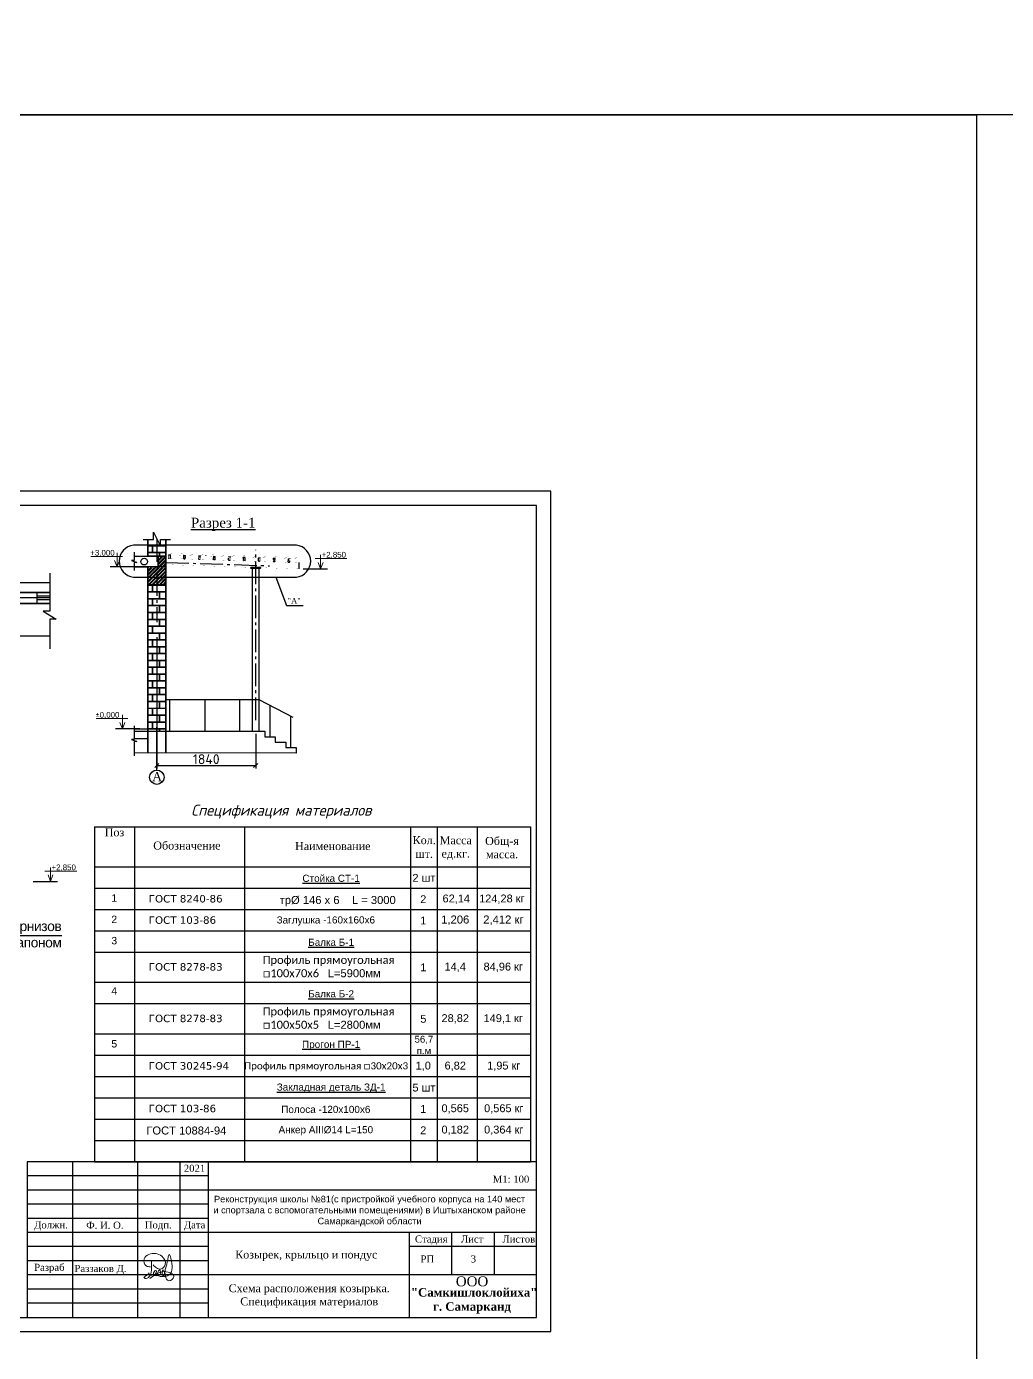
# Model space of a CAD drawing. Header units: millimetres. Extents: x 572274 to 2241483, y -888675 to -304135.
# Drawn here: x 2080213 to 2114840, y -717156 to -670289 of the extents above; entities that cross this region are included whole.
import ezdxf

# ---------------------------------------------------------------- set-up
doc = ezdxf.new("R2010")
doc.units = ezdxf.units.MM
doc.linetypes.add('ACAD_ISO04W100', pattern=[30, 24, -3, 0, -3])
doc.linetypes.add('GOST2.303 6', pattern=[12, 8, -1.5, 1, -1.5])
doc.layers.add('Оси', color=10, linetype='ACAD_ISO04W100')
doc.layers.add('ПЛАН2-ЭТ', color=7, linetype='Continuous')
doc.layers.add('Размер', color=150, linetype='Continuous', lineweight=5)
doc.layers.add('стены', color=250, linetype='Continuous', lineweight=30)
doc.styles.add('Arial 3.', font='arial.ttf')
doc.styles.add('Arial Gyr', font='arial.ttf')
doc.styles.add('GOST_R', font='', dxfattribs={"oblique": 15})
doc.styles.get("Standard").update_dxf_attribs({"font": 'isocpeur.ttf'})
doc.styles.add('WMF-Times New Roman0', font='times.ttf')
doc.styles.add('WMF-Times New Roman2', font='times.ttf')
doc.styles.get('GOST_R').set_extended_font_data('GOST type B')
doc.linetypes.add('119-1 Кабель высоковольтный подземный', pattern='A,8,-2,[31,Russia-GOST_Topo.shx,S=0.15,R=180,X=0,Y=0],1,[31,Russia-GOST_Topo.shx,S=0.1,R=180,X=0,Y=0],6,[31,Russia-GOST_Topo.shx,S=0.1,R=0,X=0,Y=0],1,[31,Russia-GOST_Topo.shx,S=0.15,R=0,X=0,Y=0],-2', length=20)
doc.dimstyles.new('Копия (6) ISO-25', dxfattribs={"dimscale": 1.0005, "dimtxt": 250, "dimasz": 150, "dimexe": 100, "dimexo": 100, "dimgap": 50, "dimtad": 1, "dimtxsty": 'Standard', "dimblk": 'OBLIQUE', "dimcen": 150, "dimclrd": 5, "dimclre": 5, "dimclrt": 256, "dimadec": 0, "dimazin": 0, "dimtfac": 1, "dimtmove": 0, "dimatfit": 3, "dimldrblk": 'OBLIQUE', "dimfxl": 1.25, "dimarcsym": 0})

# ---------------------------------------------------------------- blocks, each defined once
blk = doc.blocks.new('_Oblique')
at = {"color": 0, "linetype": 'ByBlock', "lineweight": -2}
blk.add_line((-0.5, -0.5), (0.5, 0.5), dxfattribs=at)
blk = doc.blocks.new('*D1550')
at = {"color": 5, "lineweight": -2, "transparency": 16777216}
for p, q in [((2084818, -691872), (2084818, -696510)), ((2088311, -695294), (2088311, -696510)), ((2084818, -696410), (2088311, -696410))]:
    blk.add_line(p, q, dxfattribs=at)
at = {"layer": 'Defpoints', "color": 0, "lineweight": 25, "transparency": 16777216}
for p in [(2084818, -691772), (2088311, -695194), (2088311, -696410)]:
    blk.add_point(p, dxfattribs=at)
at = {"color": 5, "lineweight": -2, "transparency": 16777216, "xscale": 150.0749999999998, "yscale": 150.0749999999998, "zscale": 150.0749999999998, "rotation": 180}
blk.add_blockref('_Oblique', (2084818, -696410), dxfattribs=at)
at = {"color": 5, "lineweight": -2, "transparency": 16777216, "xscale": 150.0749999999998, "yscale": 150.0749999999998, "zscale": 150.0749999999998}
blk.add_blockref('_Oblique', (2088311, -696410), dxfattribs=at)
at = {"transparency": 16777216, "insert": (2086564, -696185), "char_height": 250.12, "attachment_point": 5}
blk.add_mtext('{\\H1.4x;1840}', dxfattribs=at)

msp = doc.modelspace()

# ---------------------------------------------------------------- hatches: boundary and pattern name
h = msp.add_hatch()
h.set_pattern_fill('AR-B816C', color=256, scale=1.190679)
h.set_pattern_definition([(0, (269118.51, -1445447), (241.94591, 241.94591), [472.55061, -11.341215]), (0, (268876.57, -1445435.67), (241.94591, 241.94591), [472.55061, -11.341215]), (90, (269118.51, -1445447), (-241.94591, 241.94591), [-253.287126, 230.604697]), (90, (269107.17, -1445447), (-241.94591, 241.94591), [-253.287126, 230.604697])])
h.paths.add_polyline_path([(2084943.4, -688414.887), (2084943.4, -688651.394), (2084823.985, -688414.887), (2084500.566, -688414.887), (2084500.566, -689014.38), (2085135.595, -689014.38), (2085135.595, -688414.887)])
at = {"lineweight": 25, "true_color": 0x636466}
h = msp.add_hatch(dxfattribs=at)
h.set_pattern_fill('ANSI32', color=251, scale=9.52543)
h.set_pattern_definition([(45, (1725292.82, -439373.8), (-64.155598, 64.155598), []), (45, (1725335.59, -439373.8), (-64.155598, 64.155598), [])])
h.paths.add_polyline_path([(2085135.595, -689404.726), (2084500.566, -689409.678), (2084500.566, -690021.661), (2085135.595, -690016.71)])
h = msp.add_hatch(dxfattribs=at)
h.set_pattern_fill('ANSI32', color=251, scale=9.52543)
h.set_pattern_definition([(45, (1725292.82, -438978.5), (-64.155598, 64.155598), []), (45, (1725335.59, -438978.5), (-64.155598, 64.155598), [])])
h.paths.add_polyline_path([(2085135.595, -689009.429), (2084883.699, -689014.38), (2084883.699, -689371.883), (2085135.595, -689366.932)])
h = msp.add_hatch()
h.set_pattern_fill('ANSI31', color=256, scale=2.540115, angle=-90)
h.set_pattern_definition([(315, (2085145.536, -689215.366), (5.7027, 5.7027), [])])
h.paths.add_polyline_path([(2085150.476, -689326.459), (2085150.476, -689068.893), (2085140.95, -689068.893), (2085140.95, -689326.459)])
h = msp.add_hatch()
h.set_pattern_fill('ANSI31', color=256, scale=2.540115, angle=-1.845821)
h.set_pattern_definition([(43.154179, (1721316.104, -825689.889), (-5.51607572, 5.88344587), [])])
h.paths.add_polyline_path([(2085295.612, -689090.395), (2085299.617, -688966.116), (2085236.233, -688961.41), (2085232.142, -689088.349)])
h.paths.add_polyline_path([(2085243.911, -688969.599), (2085291.513, -688971.133), (2085287.934, -689082.205), (2085240.331, -689080.671)], flags=16)
h = msp.add_hatch()
h.set_pattern_fill('ANSI31', color=256, scale=2.540115, angle=-1.845821)
h.set_pattern_definition([(43.154179, (1721843.935, -825706.899), (-5.51607572, 5.88344587), [])])
h.paths.add_polyline_path([(2085823.444, -689107.405), (2085827.449, -688983.126), (2085764.064, -688978.42), (2085759.974, -689105.36)])
h.paths.add_polyline_path([(2085771.743, -688986.609), (2085819.345, -688988.143), (2085815.765, -689099.216), (2085768.163, -689097.682)], flags=16)
h = msp.add_hatch()
h.set_pattern_fill('ANSI31', color=256, scale=2.540115, angle=-1.845821)
h.set_pattern_definition([(43.154179, (1722371.767, -825723.9096), (-5.51607572, 5.88344587), [])])
h.paths.add_polyline_path([(2086351.275, -689124.415), (2086355.28, -689000.136), (2086291.896, -688995.43), (2086287.805, -689122.37)])
h.paths.add_polyline_path([(2086299.574, -689003.62), (2086347.177, -689005.154), (2086343.597, -689116.226), (2086295.995, -689114.692)], flags=16)
h = msp.add_hatch(color=256)
h.dxf.hatch_style = 1
edge = h.paths.add_edge_path()
edge.add_arc((2086546.6, -688979.031), 3.246, 0, 360)
h = msp.add_hatch()
h.set_pattern_fill('ANSI31', color=256, scale=2.540115, angle=-1.845821)
h.set_pattern_definition([(43.154179, (1722899.599, -825740.92), (-5.51607572, 5.88344587), [])])
h.paths.add_polyline_path([(2086879.107, -689141.426), (2086883.112, -689017.147), (2086819.728, -689012.44), (2086815.637, -689139.38)])
h.paths.add_polyline_path([(2086827.406, -689020.63), (2086875.008, -689022.164), (2086871.429, -689133.236), (2086823.826, -689131.702)], flags=16)
h = msp.add_hatch()
h.set_pattern_fill('ANSI31', color=256, scale=2.540115, angle=-1.845821)
h.set_pattern_definition([(43.154179, (1723427.43, -825757.93), (-5.51607572, 5.88344587), [])])
h.paths.add_polyline_path([(2087406.939, -689158.436), (2087410.944, -689034.157), (2087347.559, -689029.451), (2087343.469, -689156.391)])
h.paths.add_polyline_path([(2087355.238, -689037.64), (2087402.84, -689039.174), (2087399.26, -689150.247), (2087351.658, -689148.713)], flags=16)
h = msp.add_hatch()
h.set_pattern_fill('ANSI31', color=256, scale=2.540115, angle=-1.845821)
h.set_pattern_definition([(43.154179, (1723955.262, -825774.9406), (-5.51607572, 5.88344587), [])])
h.paths.add_polyline_path([(2087934.77, -689175.446), (2087938.775, -689051.167), (2087875.391, -689046.461), (2087871.3, -689173.401)])
h.paths.add_polyline_path([(2087883.069, -689054.651), (2087930.672, -689056.185), (2087927.092, -689167.257), (2087879.49, -689165.723)], flags=16)
h = msp.add_hatch()
h.set_pattern_fill('ANSI31', color=256, scale=2.540115, angle=-1.845821)
h.set_pattern_definition([(43.154179, (1724483.094, -825791.951), (-5.51607572, 5.88344587), [])])
h.paths.add_polyline_path([(2088462.602, -689192.457), (2088466.607, -689068.178), (2088403.223, -689063.471), (2088399.132, -689190.411)])
h.paths.add_polyline_path([(2088410.901, -689071.661), (2088458.503, -689073.195), (2088454.924, -689184.267), (2088407.321, -689182.733)], flags=16)
h = msp.add_hatch()
h.set_pattern_fill('ANSI31', color=256, scale=2.540115, angle=-1.845821)
h.set_pattern_definition([(43.154179, (1725010.925, -825808.961), (-5.51607572, 5.88344587), [])])
h.paths.add_polyline_path([(2088990.434, -689209.467), (2088994.439, -689085.188), (2088931.054, -689080.482), (2088926.964, -689207.422)])
h.paths.add_polyline_path([(2088938.733, -689088.671), (2088986.335, -689090.205), (2088982.755, -689201.278), (2088935.153, -689199.744)], flags=16)
h = msp.add_hatch()
h.set_pattern_fill('ANSI31', color=256, scale=2.540115, angle=-1.845821)
h.set_pattern_definition([(43.154179, (1725538.7665, -825825.972), (-5.51607572, 5.88344587), [])])
h.paths.add_polyline_path([(2089518.275, -689226.478), (2089522.28, -689102.199), (2089458.896, -689097.492), (2089454.805, -689224.432)])
h.paths.add_polyline_path([(2089466.574, -689105.682), (2089514.176, -689107.216), (2089510.597, -689218.288), (2089462.994, -689216.754)], flags=16)
h = msp.add_hatch()
h.set_pattern_fill('AR-B816C', color=256, scale=1.190679)
h.set_pattern_definition([(0, (269118.51, -1448291.48), (241.94591, 241.94591), [472.55061, -11.341215]), (0, (268876.57, -1448280.14), (241.94591, 241.94591), [472.55061, -11.341215]), (90, (269118.51, -1448291.48), (-241.94591, 241.94591), [-253.287126, 230.604697]), (90, (269107.17, -1448291.48), (-241.94591, 241.94591), [-253.287126, 230.604697])])
edge = h.paths.add_edge_path()
edge.add_line((2084500.566, -695194.033), (2085135.595, -695194.033))
edge.add_line((2085135.595, -695194.033), (2085135.595, -689910.566))
edge.add_line((2085135.595, -690019.186), (2084500.566, -690019.186))
edge.add_line((2084500.566, -689910.566), (2084500.566, -695194.033))

# ---------------------------------------------------------------- linework, layer by layer
at = {"linetype": 'GOST2.303 6', "ltscale": 100}
msp.add_line((2084818.081, -688414.887), (2084818.081, -691346.752), dxfattribs=at)
for p, q in [((2084027.207, -689389.031), (2083166.536, -689389.031)), ((2088186.427, -689413.606), (2088186.427, -695194.033)), ((2088424.563, -689413.606), (2088424.563, -695194.033)), ((2089992.163, -689458.78), (2090852.834, -689458.78)), ((2080584.032, -690678.095), (2080584.032, -690298.095)), ((2079409.032, -691825.085), (2081032.855, -691825.085)), ((2084214.356, -695117.388), (2083353.686, -695117.388)), ((2082614.877, -698573.619), (2098017.692, -698573.619)), ((2082614.877, -699987.518), (2098017.692, -699987.518)), ((2080447.278, -700509.137), (2081307.949, -700509.137)), ((2082614.877, -700741.598), (2098017.692, -700741.598)), ((2082614.877, -701495.677), (2098017.692, -701495.677)), ((2082614.877, -702249.757), (2098017.692, -702249.757)), ((2082614.877, -703003.836), (2098017.692, -703003.836)), ((2082614.877, -704071.685), (2098017.692, -704071.685)), ((2082614.877, -704825.764), (2098017.692, -704825.764)), ((2082614.877, -705893.613), (2098017.692, -705893.613)), ((2082614.877, -706647.692), (2098017.692, -706647.692)), ((2082614.877, -707401.771), (2098017.692, -707401.771)), ((2082614.877, -708155.851), (2098017.692, -708155.851)), ((2082614.877, -708909.93), (2098017.692, -708909.93)), ((2082614.877, -709664.01), (2098017.692, -709664.01)), ((2082614.877, -710418.089), (2098017.692, -710418.089))]:
    msp.add_line(p, q)
at = {"lineweight": 35}
for p, q in [((2084500.566, -689014.38), (2084022.611, -689021.834)), ((2084500.566, -689389.031), (2084027.207, -689389.031)), ((2085135.595, -689004.477), (2084500.566, -689014.38)), ((2085135.595, -689379.128), (2084500.566, -689389.031)), ((2084867.078, -689008.665), (2084867.078, -689383.316))]:
    msp.add_line(p, q, dxfattribs=at)
at = {"color": 251, "linetype": 'GOST2.303 6', "ltscale": 100, "true_color": 0x636466}
msp.add_line((2085149.391, -689231.354), (2088798.11, -689348.378), dxfattribs=at)
at = {"lineweight": -2}
for p, q in [((2085243.654, -688952.67), (2085243.364, -688961.655)), ((2085250.764, -688953.198), (2085250.474, -688962.183)), ((2085257.874, -688953.726), (2085257.585, -688962.711)), ((2085265.013, -688953.358), (2085264.724, -688962.343)), ((2085272.133, -688953.588), (2085271.844, -688962.573)), ((2085279.253, -688953.817), (2085278.964, -688962.802)), ((2085286.363, -688954.345), (2085286.074, -688963.33)), ((2085293.474, -688954.873), (2085293.184, -688963.858)), ((2085771.485, -688969.68), (2085771.196, -688978.665)), ((2085778.596, -688970.208), (2085778.306, -688979.193)), ((2085785.706, -688970.736), (2085785.416, -688979.721)), ((2085792.845, -688970.368), (2085792.555, -688979.354)), ((2085799.965, -688970.598), (2085799.675, -688979.583)), ((2085807.085, -688970.827), (2085806.795, -688979.813)), ((2085814.195, -688971.355), (2085813.906, -688980.341)), ((2085821.305, -688971.883), (2085821.016, -688980.869)), ((2086299.317, -688986.69), (2086299.027, -688995.676)), ((2086306.427, -688987.218), (2086306.138, -688996.204)), ((2086313.538, -688987.746), (2086313.248, -688996.732)), ((2086320.677, -688987.379), (2086320.387, -688996.364)), ((2086327.797, -688987.608), (2086327.507, -688996.594)), ((2086334.917, -688987.838), (2086334.627, -688996.823)), ((2086342.027, -688988.366), (2086341.737, -688997.351)), ((2086349.137, -688988.894), (2086348.848, -688997.879)), ((2086827.149, -689003.701), (2086826.859, -689012.686)), ((2086834.259, -689004.229), (2086833.969, -689013.214)), ((2086841.369, -689004.757), (2086841.08, -689013.742)), ((2086848.508, -689004.389), (2086848.219, -689013.374)), ((2086855.628, -689004.619), (2086855.339, -689013.604)), ((2086862.748, -689004.848), (2086862.459, -689013.833)), ((2086869.858, -689005.376), (2086869.569, -689014.361)), ((2086876.969, -689005.904), (2086876.679, -689014.889)), ((2087354.98, -689020.711), (2087354.691, -689029.696)), ((2087362.091, -689021.239), (2087361.801, -689030.224)), ((2087369.201, -689021.767), (2087368.911, -689030.752)), ((2087376.34, -689021.399), (2087376.05, -689030.385)), ((2087383.46, -689021.629), (2087383.17, -689030.614)), ((2087390.58, -689021.858), (2087390.29, -689030.844)), ((2087397.69, -689022.386), (2087397.401, -689031.372)), ((2087404.8, -689022.914), (2087404.511, -689031.9)), ((2087882.812, -689037.721), (2087882.522, -689046.707)), ((2087889.922, -689038.249), (2087889.633, -689047.235)), ((2087897.033, -689038.777), (2087896.743, -689047.763)), ((2087904.172, -689038.41), (2087903.882, -689047.395)), ((2087911.292, -689038.639), (2087911.002, -689047.625)), ((2087918.412, -689038.869), (2087918.122, -689047.854)), ((2087925.522, -689039.397), (2087925.232, -689048.382)), ((2087932.632, -689039.925), (2087932.343, -689048.91)), ((2088410.644, -689054.732), (2088410.354, -689063.717)), ((2088417.754, -689055.26), (2088417.464, -689064.245)), ((2088424.864, -689055.788), (2088424.575, -689064.773)), ((2088432.003, -689055.42), (2088431.714, -689064.405)), ((2088439.123, -689055.65), (2088438.834, -689064.635)), ((2088446.243, -689055.879), (2088445.954, -689064.864)), ((2088453.353, -689056.407), (2088453.064, -689065.392)), ((2088460.464, -689056.935), (2088460.174, -689065.92)), ((2088938.475, -689071.742), (2088938.186, -689080.727)), ((2088945.586, -689072.27), (2088945.296, -689081.255)), ((2088952.696, -689072.798), (2088952.406, -689081.783)), ((2088959.835, -689072.43), (2088959.545, -689081.416)), ((2088966.955, -689072.66), (2088966.665, -689081.645)), ((2088974.075, -689072.889), (2088973.785, -689081.875)), ((2088981.185, -689073.417), (2088980.896, -689082.403)), ((2088988.295, -689073.945), (2088988.006, -689082.931)), ((2089466.316, -689088.753), (2089466.027, -689097.738)), ((2089473.427, -689089.281), (2089473.137, -689098.266)), ((2089480.537, -689089.809), (2089480.247, -689098.794)), ((2089487.676, -689089.441), (2089487.387, -689098.426)), ((2089494.796, -689089.671), (2089494.507, -689098.656)), ((2089501.916, -689089.9), (2089501.626, -689098.885)), ((2089509.026, -689090.428), (2089508.737, -689099.413)), ((2089516.137, -689090.956), (2089515.847, -689099.941))]:
    msp.add_line(p, q, dxfattribs=at)
at = {"lineweight": 25}
for p, q in [((2089838.206, -689236.788), (2089833.045, -689458.79)), ((2085145.497, -690014.08), (2084510.468, -690023.983)), ((2084021.681, -695117.388), (2084500.566, -695117.388)), ((2084021.681, -695194.033), (2088634.496, -695194.033)), ((2084021.681, -695450.091), (2084500.566, -695450.091)), ((2084818.081, -696568.089), (2084818.081, -695049.305)), ((2089741.853, -695967.066), (2084021.681, -695961.663))]:
    msp.add_line(p, q, dxfattribs=at)
at = {"color": 5}
for p, q in [((2081032.855, -690428.095), (2080584.032, -690428.095)), ((2081032.855, -690548.095), (2080584.032, -690548.095))]:
    msp.add_line(p, q, dxfattribs=at)
at = {"color": 0, "lineweight": -2}
for p, q in [((2098235.555, -710414.685), (2080235.555, -710414.685)), ((2080235.555, -710414.685), (2080235.555, -715914.685)), ((2081835.555, -710414.685), (2081835.555, -715914.685)), ((2084135.555, -710414.685), (2084135.555, -715914.685)), ((2085635.555, -710414.685), (2085635.555, -715914.685)), ((2086635.555, -710414.685), (2086635.555, -715914.685)), ((2086635.555, -710914.685), (2080235.555, -710914.685)), ((2098235.555, -711414.685), (2080235.555, -711414.685)), ((2086635.555, -711914.685), (2080235.555, -711914.685)), ((2086635.555, -712414.685), (2080235.555, -712414.685)), ((2098235.555, -712914.685), (2080235.555, -712914.685)), ((2093735.555, -712914.685), (2093735.555, -715914.685)), ((2095235.555, -712914.685), (2095235.555, -714411.69)), ((2096735.555, -712914.685), (2096735.555, -714411.69)), ((2086635.555, -713414.685), (2080235.555, -713414.685)), ((2098235.555, -713414.685), (2093735.555, -713414.685)), ((2086635.555, -713914.685), (2080235.555, -713914.685)), ((2086635.555, -714414.685), (2080235.555, -714414.685)), ((2098235.555, -714411.69), (2086635.555, -714411.69)), ((2086635.555, -714914.681), (2080235.555, -714914.681)), ((2086635.555, -715414.681), (2080235.555, -715414.681)), ((2086635.555, -715414.685), (2080235.555, -715414.685))]:
    msp.add_line(p, q, dxfattribs=at)
at = {"color": 1, "lineweight": 30}
msp.add_lwpolyline([(895700, -596165.393), (2189064.52, -596165.393), (2189064.52, -673404.362), (1382666.64, -673404.362)], dxfattribs=at)
msp.add_lwpolyline([(1935736.31, -673404.362), (2113778.167, -673404.362), (2113778.167, -744411.987), (1935736.31, -744411.987)], close=True, dxfattribs=at)
for points in [[(2056735.555, -716414.685), (2098735.555, -716414.685), (2098735.555, -686714.685), (2056735.555, -686714.685)], [(2058735.555, -715914.685), (2098235.555, -715914.685), (2098235.555, -687214.685), (2058735.555, -687214.685)]]:
    msp.add_lwpolyline(points, close=True)
msp.add_lwpolyline([(2084331.505, -688414.887), (2084698.375, -688414.887), (2084698.375, -688166.11), (2084943.4, -688651.394), (2084943.4, -688414.887), (2085298.068, -688414.887)])
at = {"lineweight": 35}
for points in [[(2084500.566, -688414.887), (2084500.566, -689014.38)], [(2085135.595, -688414.887), (2085135.595, -695962.715)], [(2084500.566, -689389.031), (2084500.566, -695962.116)]]:
    msp.add_lwpolyline(points, dxfattribs=at)
at = {"color": 251, "linetype": '119-1 Кабель высоковольтный подземный', "lineweight": -2, "ltscale": 50, "true_color": 0x636466}
msp.add_lwpolyline([(2083991.186, -689750.609), (2089748.389, -689750.609, 0.894792679), (2089748.389, -688620.993), (2083991.186, -688620.993, 0.894792679)], format="xyb", close=True, dxfattribs=at)
at = {"lineweight": 25}
for points in [[(2084020.291, -688873.073), (2084020.291, -689160.695), (2083924.567, -689160.695), (2084116.611, -689239.092), (2084021.681, -689239.092), (2084021.681, -689512.195)], [(2072402.733, -690915.593), (2072402.733, -689946.056), (2077821.002, -689946.056), (2077821.002, -689634.6), (2078089.548, -690226.4), (2078089.548, -689946.056), (2081032.855, -689946.056)], [(2081032.855, -689615.252), (2081032.855, -690948.106), (2080802.621, -690948.106), (2081261.87, -691233.726), (2081032.855, -691233.726), (2081032.855, -692280.96)], [(2089023.996, -689750.609), (2089400.281, -690753.815), (2089986.72, -690753.815)], [(2089639.997, -694707.024), (2088435.869, -694082.533), (2085135.595, -694082.533)], [(2085276.682, -695194.033), (2085276.682, -694082.533)], [(2086522.368, -695194.033), (2086522.368, -694082.533)], [(2087746.531, -695194.033), (2087746.531, -694082.533)], [(2088819.055, -695392.763), (2088819.055, -694281.263)], [(2084020.291, -695001.219), (2084020.291, -695484.867), (2083924.567, -695484.867), (2084116.611, -695563.264), (2084021.681, -695563.264), (2084021.681, -696063.865)], [(2089557.294, -695775.632), (2089557.294, -694664.132)], [(2088634.496, -695194.033), (2088634.496, -695392.763), (2089003.615, -695392.763), (2089003.615, -695584.197)], [(2089003.615, -695584.197), (2089372.734, -695584.197), (2089372.734, -695775.632)], [(2089372.734, -695775.632), (2089741.853, -695775.632), (2089741.853, -695967.066)], [(2076615.308, -700679.955), (2077442.755, -702418.822), (2081455.025, -702418.822)]]:
    msp.add_lwpolyline(points, dxfattribs=at)
for points in [[(2089915.237, -689061.967, 1.588, 1.588, 0), (2085135.595, -688909.047, 1.588, 1.588, 0), (2085134.021, -688958.131, 1.588, 1.588, 0), (2089910.076, -689110.227, 1.588, 1.588, 0)], [(2089838.206, -689236.788, 1.588, 1.588, 0), (2085155.171, -689085.869, 1.588, 1.588, 0), (2085155.171, -689308.749, 1.588, 1.588, 0), (2089833.045, -689458.78, 1.588, 1.588, 0)]]:
    msp.add_lwpolyline(points, format="xyseb", close=True)
at = {"color": 251, "linetype": 'GOST2.303 6', "ltscale": 100, "true_color": 0x636466}
msp.add_lwpolyline([(2088310.738, -694801.239), (2088310.738, -688786.105)], dxfattribs=at)
at = {"const_width": 1.588}
for points in [[(2085140.95, -689132.568), (2084984.291, -689132.568), (2084984.291, -689125.831), (2085140.95, -689125.831)], [(2085140.95, -689262.784), (2084984.291, -689262.784), (2084984.291, -689269.521), (2085140.95, -689269.521)], [(2085232.142, -689088.349), (2085236.233, -688961.41), (2085299.703, -688963.455), (2085295.612, -689090.395)], [(2085759.974, -689105.36), (2085764.064, -688978.42), (2085827.534, -688980.465), (2085823.444, -689107.405)], [(2086287.805, -689122.37), (2086291.896, -688995.43), (2086355.366, -688997.476), (2086351.275, -689124.415)], [(2086815.637, -689139.38), (2086819.728, -689012.44), (2086883.198, -689014.486), (2086879.107, -689141.426)], [(2087343.469, -689156.391), (2087347.559, -689029.451), (2087411.029, -689031.496), (2087406.939, -689158.436)], [(2087871.3, -689173.401), (2087875.391, -689046.461), (2087938.861, -689048.507), (2087934.77, -689175.446)], [(2088399.132, -689190.411), (2088403.223, -689063.471), (2088466.693, -689065.517), (2088462.602, -689192.457)], [(2088926.964, -689207.422), (2088931.054, -689080.482), (2088994.524, -689082.527), (2088990.434, -689209.467)], [(2089454.805, -689224.432), (2089458.896, -689097.492), (2089522.366, -689099.538), (2089518.275, -689226.478)]]:
    msp.add_lwpolyline(points, dxfattribs=at)
for points in [[(2085150.476, -689068.893), (2085150.476, -689326.459), (2085140.95, -689326.459), (2085140.95, -689068.893)], [(2085240.331, -689080.671), (2085243.911, -688969.599), (2085291.513, -688971.133), (2085287.934, -689082.205)], [(2085768.163, -689097.682), (2085771.743, -688986.609), (2085819.345, -688988.143), (2085815.765, -689099.216)], [(2086295.995, -689114.692), (2086299.574, -689003.62), (2086347.177, -689005.154), (2086343.597, -689116.226)], [(2086823.826, -689131.702), (2086827.406, -689020.63), (2086875.008, -689022.164), (2086871.429, -689133.236)], [(2087351.658, -689148.713), (2087355.238, -689037.64), (2087402.84, -689039.174), (2087399.26, -689150.247)], [(2087879.49, -689165.723), (2087883.069, -689054.651), (2087930.672, -689056.185), (2087927.092, -689167.257)], [(2088407.321, -689182.733), (2088410.901, -689071.661), (2088458.503, -689073.195), (2088454.924, -689184.267)], [(2088935.153, -689199.744), (2088938.733, -689088.671), (2088986.335, -689090.205), (2088982.755, -689201.278)], [(2089462.994, -689216.754), (2089466.574, -689105.682), (2089514.176, -689107.216), (2089510.597, -689218.288)]]:
    msp.add_lwpolyline(points, close=True, dxfattribs=at)
at = {"lineweight": 35}
msp.add_lwpolyline([(2088144.291, -689413.606), (2088476.054, -689413.606), (2088476.054, -689436.618), (2088144.291, -689436.618)], close=True, dxfattribs=at)
at = {"lineweight": 25}
msp.add_circle((2084370.857, -689203.292), 118.297, dxfattribs=at)
for centre, radius in [((2086546.6, -688979.031), 3.246), ((2084818.081, -696822.504), 254.415)]:
    msp.add_circle(centre, radius)
at = {"color": 5, "lineweight": 5}
for points in [[(2084589.281, -714130.78), (2084440.671, -714095.123), (2084369.173, -713849.832), (2084540.149, -713693.175), (2084994.009, -713756.683), (2085115.245, -714048.549), (2084944.272, -714210.006), (2084810.6, -714169.642), (2084683.145, -714057.864)], [(2084579.239, -714426.311), (2084791.948, -714337.309), (2084791.948, -714253.476), (2084704.906, -714341.941), (2084704.906, -714407.461), (2084919.401, -714407.461), (2084943.363, -714300.05), (2084928.728, -714240.14), (2084838.577, -714371.464), (2084888.316, -714449.088), (2085056.181, -714449.088), (2085086.093, -714327.994), (2085034.421, -714231.741), (2085034.421, -714445.983), (2085199.179, -714445.983), (2085331.062, -713915.306), (2085261.352, -713693.175), (2085186.479, -713961.416), (2085119.623, -714455.298), (2085242.7, -714622.965), (2085416.784, -714470.822), (2085214.723, -714312.895), (2084770.186, -714407.461), (2084568.126, -714539.131)], [(2084630.298, -713905.721), (2084630.298, -714126.173), (2084521.497, -714501.872), (2084409.586, -714536.026), (2084359.847, -714501.872), (2084422.019, -714455.298), (2084543.402, -714341.044)]]:
    msp.add_spline(points, degree=3, dxfattribs=at)
at = {"layer": 'Оси', "ltscale": 50}
msp.add_line((2081032.855, -690488.095), (2072402.733, -690488.095), dxfattribs=at)
at = {"layer": 'ПЛАН2-ЭТ'}
for points in [[(2082614.877, -698573.619), (2082614.877, -710418.089)], [(2084028.776, -698573.619), (2084028.776, -710418.089)], [(2087910.745, -698573.619), (2087910.745, -710418.089)], [(2093775.995, -698573.619), (2093775.995, -710418.089)], [(2094718.595, -698573.619), (2094718.595, -710418.089)], [(2096132.493, -698573.619), (2096132.493, -710418.089)], [(2098017.692, -698573.619), (2098017.692, -710418.089)]]:
    msp.add_lwpolyline(points, dxfattribs=at)
at = {"layer": 'Размер', "color": 0, "linetype": 'ByBlock'}
for p, q in [((2083413.813, -688889.2), (2083413.813, -689389.031)), ((2082485.564, -689024.066), (2083609.422, -689024.066)), ((2083326.664, -689158.643), (2083413.813, -689389.031)), ((2083500.962, -689158.643), (2083413.813, -689389.031)), ((2091533.806, -689093.815), (2090409.948, -689093.815)), ((2090518.408, -689228.391), (2090605.557, -689458.78)), ((2090605.557, -688958.948), (2090605.557, -689458.78)), ((2090692.706, -689228.391), (2090605.557, -689458.78)), ((2082672.713, -694752.423), (2083796.571, -694752.423)), ((2083513.813, -694886.999), (2083600.962, -695117.388)), ((2083600.962, -694617.556), (2083600.962, -695117.388)), ((2083688.111, -694886.999), (2083600.962, -695117.388)), ((2081988.921, -700144.172), (2080865.063, -700144.172)), ((2081060.672, -700009.305), (2081060.672, -700509.137)), ((2080973.523, -700278.748), (2081060.672, -700509.137)), ((2081147.821, -700278.748), (2081060.672, -700509.137))]:
    msp.add_line(p, q, dxfattribs=at)
at = {"layer": 'стены', "color": 0, "linetype": 'ByBlock', "lineweight": 35, "ltscale": 3}
for p, q in [((2081032.855, -690298.095), (2079409.032, -690298.095)), ((2081032.855, -690678.095), (2072402.733, -690678.095))]:
    msp.add_line(p, q, dxfattribs=at)

# ---------------------------------------------------------------- texts
at = {"color": 0, "lineweight": 15, "style": 'GOST_R', "oblique": 15}
msp.add_text('Спецификация материалов', height=386.06008, dxfattribs=at).set_placement((2086031.854, -698180.265))
at = {"style": 'Arial Gyr'}
msp.add_text('ГОСТ 10884-94', height=282.77978, dxfattribs=at).set_placement((2084447.006, -709451.675))
for s, insert, char_height, width, attachment_point, style in [('{\\fTimes New Roman|b0|i0|c204|p18;\\LРазрез 1-1}', (2088304.425, -687651.04), 350, 4323.3879, 3, 'Arial 3.'), ('{\\fTimes New Roman|b0|i0|c204|p18;      }+3,000', (2082012.353, -688788.441), 200, 3163.61558, 1, 'Arial 3.'), ('{\\fTimes New Roman|b0|i0|c204|p18;      }+2,850', (2091502.846, -688858.19), 200, 3163.61558, 3, 'Arial 3.'), ('{\\fTimes New Roman|b0|i0|c204|p18;"А"}', (2089902.06, -690484.645), 200, 3163.61558, 3, 'Arial 3.'), ('{\\fTimes New Roman|b0|i0|c204|p18;      \\fISOCPEUR|b0|i0|c204|p34;%%P\\fArial|b0|i0|c204|p34;0},000', (2082199.502, -694516.798), 200, 3163.61558, 1, 'Arial 3.'), ('{\\fTimes New Roman|b0|i0|c204|p18;      }+2,850', (2081957.961, -699908.547), 200, 3163.61558, 3, 'Arial 3.'), ('{\\fArial|b0|i0|c204|p34;\\H0.8885x;\\LСтойка СТ-1}', (2090976.573, -700396.837), 282.77978, 12014.29475, 5, 'Arial Gyr'), ('{\\H0.982x;2 шт\\H0.9504x; }           ', (2094255.756, -700380.554), 282.77978, 937.98809, 5, 'Arial Gyr'), ('1', (2083210.2, -701093.69), 263.928, 3400.18991, 4, 'Arial Gyr'), ('{\\fVerdana|b0|i0|c204|p34;ГОСТ 8240-86 }', (2084534.057, -701120.692), 263.92779, 3400.18991, 4, 'Arial Gyr'), ('тр%%C 146 х 6    L = 3000      ', (2089158.957, -701205.087), 282.77978, 12014.29475, 4, 'Arial 3.'), ('{\\H0.982x;2}           ', (2094231.705, -701134.633), 282.77978, 937.98809, 5, 'Arial Gyr'), ('{\\H0.982x;62,14}', (2095398.45, -701134.633), 282.77978, 937.98809, 5, 'Arial Gyr'), ('{\\H0.982x;124,28 кг}', (2097008.328, -701134.633), 282.77978, 1744.80539, 5, 'Arial Gyr'), ('{\\fArial|b0|i0|c204|p34;\\T0.95;Обшивка карнизов туникапоном}', (2081443.706, -702942.748), 346.46467, 4497.0127, 9, 'Arial 3.'), ('2', (2083210.2, -701847.769), 263.928, 3400.18991, 4, 'Arial Gyr'), ('{\\fVerdana|b0|i0|c204|p34;ГОСТ 103-86 }', (2084534.057, -701874.772), 263.92779, 3400.18991, 4, 'Arial Gyr'), ('{\\fArial|b0|i0|c204|p34;\\H0.8885x;Заглушка\\fArial|b0|i0|c0|p34; -16\\fArial|b0|i0|c204|p34;0\\fArial|b0|i0|c0|p34;x160x6\\fArial|b0|i0|c204|p34; }', (2090789.12, -701904.996), 282.779778, 12014.29475, 5, 'Arial Gyr'), ('{\\H0.982x;1\\H0.9504x; }           ', (2094231.705, -701888.713), 282.77978, 937.98809, 5, 'Arial Gyr'), ('{\\H0.982x;1,206}', (2095361.487, -701879.416), 290.06103, 1105.73982, 5, 'Arial Gyr'), ('{\\H0.982x;2,412 кг}', (2097063.115, -701879.416), 290.06103, 1645.79752, 5, 'Arial Gyr'), ('3', (2083210.2, -702601.849), 263.928, 3400.18991, 4, 'Arial Gyr'), ('{\\fArial|b0|i0|c204|p34;\\H0.8885x;\\LБалка Б-1}', (2090976.573, -702659.075), 282.77978, 12014.29475, 5, 'Arial Gyr'), ('{\\fVerdana|b0|i0|c204|p34;ГОСТ 8278-83 }', (2084534.057, -703528.456), 263.92779, 3400.18991, 4, 'Arial Gyr'), ('{\\fCalibri|b0|i0|c204|p34;Профиль прямоугольная □\\fCalibri|b0|i0|c0|p34;100\\fCalibri|b0|i0|c204|p34;х\\fCalibri|b0|i0|c0|p34;7\\fCalibri|b0|i0|c204|p34;0х\\fCalibri|b0|i0|c0|p34;6  \\fTimes New Roman|b0|i0|c0|p18; }L=5900мм', (2088560.91, -703517), 282.779778, 5378.09374, 4, 'Arial 3.'), ('{\\H0.982x;1}', (2094235.028, -703542.397), 282.77978, 937.98809, 5, 'Arial Gyr'), ('{\\H0.982x;14,4}         ', (2095361.443, -703542.397), 282.77978, 937.98809, 5, 'Arial Gyr'), ('{\\H0.982x;84,96 кг}', (2097057.849, -703542.397), 282.77978, 1744.80539, 5, 'Arial Gyr'), ('4', (2083210.2, -704376.647), 263.928, 3400.18991, 4, 'Arial Gyr'), ('{\\fArial|b0|i0|c204|p34;\\H0.8885x;\\LБалка Б-\\fArial|b0|i0|c0|p34;2}', (2090976.573, -704481.003), 282.77978, 12014.29475, 5, 'Arial Gyr'), ('{\\fVerdana|b0|i0|c204|p34;ГОСТ 8278-83 }', (2084534.057, -705350.384), 263.92779, 3400.18991, 4, 'Arial Gyr'), ('{\\fCalibri|b0|i0|c204|p34;Профиль прямоугольная □\\fCalibri|b0|i0|c0|p34;100\\fCalibri|b0|i0|c204|p34;х\\fCalibri|b0|i0|c0|p34;5\\fCalibri|b0|i0|c204|p34;0х\\fCalibri|b0|i0|c0|p34;5  \\fTimes New Roman|b0|i0|c0|p18; }L=2800мм', (2088560.91, -705338.928), 282.779778, 5378.09374, 4, 'Arial 3.'), ('{\\H0.982x;5}', (2094235.028, -705364.325), 282.77978, 937.98809, 5, 'Arial Gyr'), ('{\\H0.982x;28,82}      ', (2095361.443, -705364.325), 282.77978, 937.98809, 5, 'Arial Gyr'), ('{\\H0.982x;149,1 кг}', (2097057.849, -705364.325), 282.77978, 1744.80539, 5, 'Arial Gyr'), ('5', (2083210.2, -706245.705), 263.928, 3400.18991, 4, 'Arial Gyr'), ('{\\fArial|b0|i0|c204|p34;\\H0.8885x;\\LПрогон ПР-1}', (2090976.573, -706302.931), 282.77978, 12014.29475, 5, 'Arial Gyr'), ('56,7 п.м', (2094255.756, -706286.648), 243.7244, 937.98809, 5, 'Arial Gyr'), ('{\\fVerdana|b0|i0|c204|p34;ГОСТ 30245-94 }', (2084534.057, -707026.787), 263.92779, 3400.18991, 4, 'Arial Gyr'), ('{\\fCalibri|b0|i0|c204|p34;Профиль прямоугольная □30х20х3}', (2090801.646, -707057.011), 251.24983, 6844.82126, 5, 'Arial Gyr'), ('{\\H0.982x;1,0\\H0.9504x; }           ', (2094231.705, -707040.728), 282.77978, 937.98809, 5, 'Arial Gyr'), ('{\\H0.982x;6,82}          ', (2095361.443, -707040.728), 282.77978, 937.98809, 5, 'Arial Gyr'), ('{\\H0.982x;1,95 кг}', (2097076.333, -707040.728), 282.77978, 1604.48394, 5, 'Arial Gyr'), ('{\\fArial|b0|i0|c204|p34;\\H0.8885x;\\LЗакладная деталь ЗД-1}', (2090976.573, -707811.09), 282.77978, 12014.29475, 5, 'Arial Gyr'), ('{\\H0.982x;5 шт\\H0.9504x; }           ', (2094255.756, -707794.807), 282.77978, 937.98809, 5, 'Arial Gyr'), ('{\\fVerdana|b0|i0|c204|p34;ГОСТ 103-86 }', (2084534.057, -708534.945), 263.92779, 3400.18991, 4, 'Arial Gyr'), ('{\\fArial|b0|i0|c204|p34;\\H0.8885x;Полоса\\fArial|b0|i0|c0|p34; -1\\fArial|b0|i0|c204|p34;20\\fArial|b0|i0|c0|p34;x\\fArial|b0|i0|c204|p34;10\\fArial|b0|i0|c0|p34;0x\\fArial|b0|i0|c204|p34;6 }', (2090789.12, -708565.17), 282.779778, 6084.84363, 5, 'Arial Gyr'), ('{\\H0.982x;1}', (2094231.705, -708548.887), 282.77978, 937.98809, 5, 'Arial Gyr'), ('{\\H0.982x;0,565}          ', (2095361.443, -708548.887), 282.77978, 937.98809, 5, 'Arial Gyr'), ('{\\H0.982x;0,565 кг}', (2097076.333, -708548.887), 282.77978, 1604.48394, 5, 'Arial Gyr'), ('{\\fArial|b0|i0|c204|p34;\\H0.8885x;Анкер А\\fArial|b0|i0|c0|p34;III%%C\\fArial|b0|i0|c204|p34;14 \\fArial|b0|i0|c0|p34;L=\\fArial|b0|i0|c204|p34;150}', (2090789.12, -709319.249), 282.779778, 6328.74225, 5, 'Arial Gyr'), ('{\\H0.982x;2}', (2094231.705, -709302.966), 282.77978, 937.98809, 5, 'Arial Gyr'), ('{\\H0.982x;0,182}        ', (2095361.443, -709302.966), 282.77978, 937.98809, 5, 'Arial Gyr'), ('{\\H0.982x;0,364 кг}', (2097076.333, -709302.966), 282.77978, 1604.48394, 5, 'Arial Gyr'), ('{\\fArial|b0|i0|c204|p34;Реконструкция школы №81(с пристройкой учебного корпуса на 140 мест и спортзала с вспомогательными помещениями) в Иштыханском районе Самаркандской области}', (2092334.666, -711618.534), 232.351887, 11154.9841, 2, 'WMF-Times New Roman0'), ('Козырек, крыльцо и пондус', (2090099.575, -713552.766), 280, 11811.0418, 2, 'WMF-Times New Roman0'), ('Схема расположения козырька. Спецификация материалов', (2090201.848, -714744.758), 280, 5905.5209, 2, 'WMF-Times New Roman0')]:
    msp.add_mtext(s, dxfattribs=dict(insert=insert, char_height=char_height, width=width, attachment_point=attachment_point, style=style))
at = {"ltscale": 0.2, "insert": (2084706.097, -696640.275), "char_height": 324.89095, "width": 226.77056, "attachment_point": 1}
msp.add_mtext('\\pi-55.26756;{\\fTimes New Roman|b0|i0|c204|p18;А}', dxfattribs=at)
at = {"char_height": 282.77978, "attachment_point": 2}
for s, insert, width in [('{\\fTimes New Roman|b0|i0|c204|p18;           Поз}', (2083321.226, -698627.857), 1380.59963), ('{\\fTimes New Roman|b0|i0|c204|p18;Обозначение}', (2085880.444, -699096.517), 3400.18991), ('{\\fTimes New Roman|b0|i0|c204|p18;Наименование}', (2091034.958, -699115.028), 6124.74123), ('{\\fTimes New Roman|b0|i0|c204|p18;Кол.}', (2094264.753, -698905.812), 1158.73475), ('{\\fTimes New Roman|b0|i0|c204|p18;Масса ед.кг.}', (2095379.861, -698909.408), 1697.86415), ('{\\fTimes New Roman|b0|i0|c204|p18;Общ-я масса.}', (2097013.628, -698933.916), 1697.86415), ('{\\fTimes New Roman|b0|i0|c204|p18;шт.}', (2094264.753, -699389.675), 1158.73475)]:
    msp.add_mtext(s, dxfattribs=dict(at, insert=insert, width=width))
at = {"color": 0, "lineweight": -2, "char_height": 250, "attachment_point": 1, "style": 'WMF-Times New Roman2'}
for s, insert, width in [('2021', (2085771.958, -710520.707), 1307.7), ('Раззаков Д.', (2081906.209, -714060.973), 2452.16979)]:
    msp.add_mtext(s, dxfattribs=dict(at, insert=insert, width=width))
at = {"color": 0, "lineweight": -2, "char_height": 250, "attachment_point": 1}
for s, insert, width in [('{\\fTimes New Roman|b0|i0|c204|p18;М1: 100}', (2096688.083, -710904.685), 1463.54027), ('\\fTimes New Roman|b0|i0|c204|p18;Должн.', (2080481.653, -712520.707), 1307.7), ('\\fTimes New Roman|b0|i0|c204|p18;Ф. И. О.', (2082323.233, -712533.059), 2027.05346), ('\\fTimes New Roman|b0|i0|c204|p18;Подп.', (2084393.06, -712520.707), 1307.7), ('\\fTimes New Roman|b0|i0|c204|p18;Дата', (2085771.958, -712520.707), 1307.7), ('{\\fTimes New Roman|b0|i0|c204|p18;Стадия}', (2093937.984, -713020.707), 1307.7), ('\\fTimes New Roman|b0|i0|c204|p18;Лист', (2095564.514, -713020.707), 1307.7), ('\\fTimes New Roman|b0|i0|c204|p18;Листов', (2097029.053, -713020.707), 1307.7), ('{\\fTimes New Roman|b0|i0|c204|p18;Разраб}', (2080481.653, -714020.707), 1307.7)]:
    msp.add_mtext(s, dxfattribs=dict(at, insert=insert, width=width))
at = {"lineweight": -2}
for s, insert, char_height, width, attachment_point in [('\\fTimes New Roman|b0|i0|c204|p18;РП', (2094133.006, -713724.515), 250, 1307.7, 1), ('\\pi157.78929;{\\fTimes New Roman|b0|i0|c0|p18;3}', (2095750.732, -713724.515), 250, 454.54758, 1), ('{\\fTimes New Roman Cyr|b0|i0|c204|p18;\\H1.167x;ООО}', (2095955.652, -714465.807), 300, 2699.2881, 2), ('{\\fTimes New Roman|b1|i0|c204|p18;\\H1.333x; \\H0.7502x;"Самкишлоклойиха" \\Pг. Самарканд}', (2095954.022, -714880.713), 300, 4514.46085, 2)]:
    msp.add_mtext(s, dxfattribs=dict(at, insert=insert, char_height=char_height, width=width, attachment_point=attachment_point))

# ---------------------------------------------------------------- dimensions: what is measured, and where the dimension line sits
dim = msp.add_linear_dim(base=(2088310.738, -696410.154), p1=(2084818.081, -691771.909), p2=(2088310.738, -695194.033), text='{\\H1.4x;1840}', dimstyle='Копия (6) ISO-25')
dim.commit()
dim.dimension.update_dxf_attribs({"geometry": '*D1550', "text_midpoint": (2086564.409, -696185.041)})

doc.saveas('drawing.dxf')
